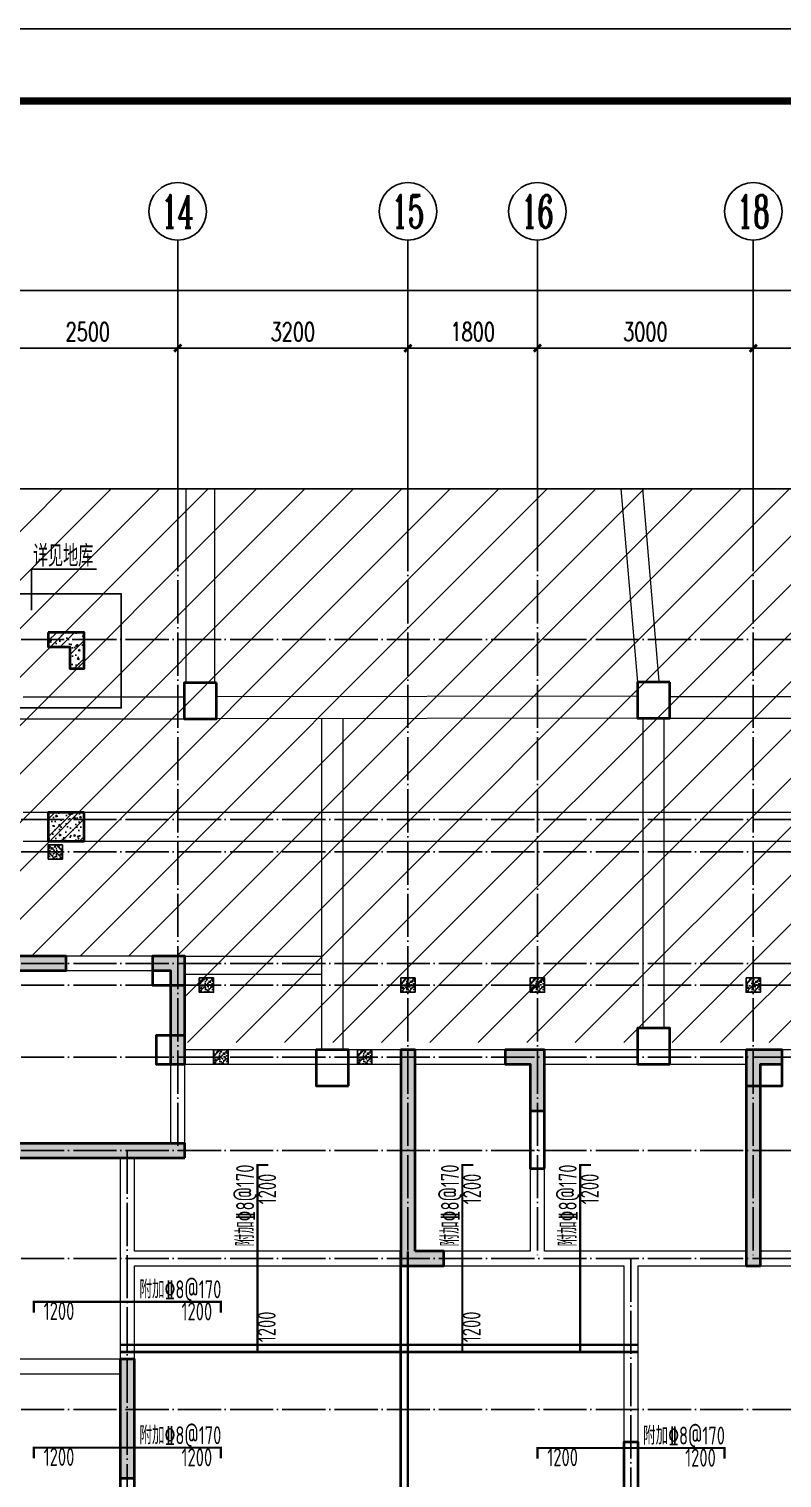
# Model space of a CAD drawing. Extents: x 393367 to 3005760, y 4998 to 826018.
# Drawn here: x 2508343 to 2518811, y 567227 to 587362 of the extents above; entities that cross this region are included whole.
import ezdxf
from ezdxf.enums import TextEntityAlignment as Align

# ---------------------------------------------------------------- set-up
doc = ezdxf.new("R2010")
doc.units = 0
doc.header["$LTSCALE"] = 1000
for name, pattern in [('DASH', [0.35, 0.25, -0.1]), ('DOTE', [2.42, 2, -0.2, 0.02, -0.2]), ('虚线', [500, 300, -200])]:
    doc.linetypes.add(name, pattern=pattern)
doc.layers.get('0').update_dxf_attribs({"linetype": 'CONTINUOUS'})
doc.layers.get('Defpoints').update_dxf_attribs({"linetype": 'CONTINUOUS'})
for name, color, linetype in [('-TK', 7, 'CONTINUOUS'), ('AXIS', 3, 'CONTINUOUS'), ('AXIS_TEXT', 7, 'CONTINUOUS'), ('BEAM_CONT', 4, 'CONTINUOUS'), ('COLU', 7, 'CONTINUOUS'), ('COLU_HATCH', 251, 'CONTINUOUS'), ('DOTE', 8, 'DOTE'), ('S-填充', 251, 'CONTINUOUS'), ('S-引出线', 40, 'CONTINUOUS'), ('S-板负筋', 13, 'CONTINUOUS'), ('S-板负筋文字', 4, 'CONTINUOUS'), ('S-板负筋标注', 7, 'CONTINUOUS'), ('S-构造柱', 212, 'CONTINUOUS'), ('S-楼板文字', 7, 'CONTINUOUS'), ('S-砼墙', 150, 'CONTINUOUS'), ('S-砼墙填充', 251, 'CONTINUOUS'), ('THIN', 7, 'CONTINUOUS'), ('板面附加钢筋', 4, 'CONTINUOUS')]:
    doc.layers.add(name, color=color, linetype=linetype)
doc.layers.add('yichutu', color=7, linetype='CONTINUOUS', true_color=0xffffff, plot=False)
doc.layers.add('砼梁虚线', color=4, linetype='虚线', lineweight=18)
doc.styles.add('_TCH_AXIS', font='COMPLEX', dxfattribs={"bigfont": 'GBCBIG'})
doc.styles.add('_TCH_DIM_T3', font='SIMPLEX', dxfattribs={"width": 0.705882, "bigfont": 'GBCBIG'})
doc.styles.add('COMPLEX', font='COMPLEX')
doc.styles.add('TSSD_Rein', font='Tssdeng.shx', dxfattribs={"width": 0.7, "bigfont": 'hztxt.shx'})
doc.dimstyles.new('_TCH_ARCH&&100', dxfattribs={"dimtxt": 255, "dimasz": 100, "dimexe": 250, "dimexo": 300, "dimgap": 100, "dimtad": 1, "dimdec": 0, "dimzin": 0, "dimdsep": 46, "dimtxsty": '_TCH_DIM_T3', "dimblk": 'ARCHTICK', "dimcen": 0.09, "dimclrt": 7, "dimazin": 2, "dimtfac": 1, "dimtdec": 0, "dimtix": 1, "dimtmove": 2, "dimatfit": 3, "dimldrblk": 'ARCHTICK', "dimfxl": 1, "dimtolj": 1, "dimtzin": 0, "dimarcsym": 0})
pattern_1 = [(220, (2669700.03, 3852650.44), (9.4128202, -107.5890274), [11.25, -123.75]), (275, (2669700.03, 3852650.44), (-112.82882, 20.8127), [9, -99]), (169.5486, (2669700.81, 3852641.47), (-103.4159313, -86.7764073), [9.5610285, -105.1713168]), (223.8158, (2669670.03, 3852650.44), (24.827852, -160.0861573), [16.875, -185.625]), (173.3644, (2669672.1, 3852637.1), (-146.117681, -140.199406), [14.341543, -157.75695]), (278.8158, (2669670.03, 3852650.44), (-146.11779, -140.199292), [13.5, -148.5]), (249, (2669677.53, 3852635.44), (60.3928336, -89.5360578), [11.25, -123.75]), (304, (2669677.53, 3852635.44), (-108.7725068, -36.4972998), [9, -99]), (198.5486, (2669682.56, 3852627.98), (-48.3795745, -126.0333943), [9.5610285, -105.1713168]), (232.5, (2669700.026, 3852650.44), (-49.93407807, -1.8239783), [0, -97.8, 0, -100.5, 0, -99.375]), (262.5, (2669700.026, 3852650.44), (-59.1617568, -39.4604306), [0, -57.3, 0, -95.55, 0, -37.875]), (302.5, (2669700.026, 3852683.89), (3.38323076, -80.07336543), [0, -37.5, 0, -117, 0, -155.25]), (312.5, (2669700.026, 3852698.89), (-15.0157473, -87.4779254), [0, -48.75, 0, -77.7, 0, -110.25]), (225, (2669700.026, 3852650.44), (-53.0330086, 53.0330086), [])]
pattern_2 = [(220, (2667900.03, 3852650.44), (9.4128202, -107.5890274), [11.25, -123.75]), (275, (2667900.03, 3852650.44), (-112.82882, 20.8127), [9, -99]), (169.5486, (2667900.81, 3852641.48), (-103.4159313, -86.7764073), [9.5610285, -105.1713168]), (223.8158, (2667870.03, 3852650.44), (24.827852, -160.0861573), [16.875, -185.625]), (173.3644, (2667872.1, 3852637.1), (-146.117681, -140.199406), [14.341543, -157.75695]), (278.8158, (2667870.03, 3852650.44), (-146.11779, -140.199292), [13.5, -148.5]), (249, (2667877.53, 3852635.44), (60.3928336, -89.5360578), [11.25, -123.75]), (304, (2667877.53, 3852635.44), (-108.7725068, -36.4972998), [9, -99]), (198.5486, (2667882.56, 3852627.98), (-48.3795745, -126.0333943), [9.5610285, -105.1713168]), (232.5, (2667900.026, 3852650.444), (-49.93407807, -1.8239783), [0, -97.8, 0, -100.5, 0, -99.375]), (262.5, (2667900.026, 3852650.444), (-59.1617568, -39.4604306), [0, -57.3, 0, -95.55, 0, -37.875]), (302.5, (2667900.026, 3852683.894), (3.38323076, -80.07336543), [0, -37.5, 0, -117, 0, -155.25]), (312.5, (2667900.026, 3852698.894), (-15.0157473, -87.4779254), [0, -48.75, 0, -77.7, 0, -110.25]), (225, (2667900.026, 3852650.444), (-53.0330086, 53.0330086), [])]
pattern_3 = [(220, (2665100.03, 3852650.44), (9.4128202, -107.5890274), [11.25, -123.75]), (275, (2665100.03, 3852650.44), (-112.82882, 20.8127), [9, -99]), (169.5486, (2665100.81, 3852641.48), (-103.4159313, -86.7764073), [9.5610285, -105.1713168]), (223.8158, (2665070.03, 3852650.44), (24.827852, -160.0861573), [16.875, -185.625]), (173.3644, (2665072.1, 3852637.1), (-146.117681, -140.199406), [14.341543, -157.75695]), (278.8158, (2665070.03, 3852650.44), (-146.11779, -140.199292), [13.5, -148.5]), (249, (2665077.53, 3852635.44), (60.3928336, -89.5360578), [11.25, -123.75]), (304, (2665077.53, 3852635.44), (-108.7725068, -36.4972998), [9, -99]), (198.5486, (2665082.56, 3852627.98), (-48.3795745, -126.0333943), [9.5610285, -105.1713168]), (232.5, (2665100.026, 3852650.444), (-49.93407807, -1.8239783), [0, -97.8, 0, -100.5, 0, -99.375]), (262.5, (2665100.026, 3852650.444), (-59.1617568, -39.4604306), [0, -57.3, 0, -95.55, 0, -37.875]), (302.5, (2665100.026, 3852683.894), (3.38323076, -80.07336543), [0, -37.5, 0, -117, 0, -155.25]), (312.5, (2665100.026, 3852698.894), (-15.0157473, -87.4779254), [0, -48.75, 0, -77.7, 0, -110.25]), (225, (2665100.03, 3852650.444), (-53.0330086, 53.0330086), [])]
pattern_4 = [(220, (2665300.03, 3851650.45), (9.4128202, -107.5890274), [11.25, -123.75]), (275, (2665300.03, 3851650.45), (-112.82882, 20.8127), [9, -99]), (169.5486, (2665300.81, 3851641.48), (-103.4159313, -86.7764073), [9.5610285, -105.1713168]), (223.8158, (2665270.03, 3851650.45), (24.827852, -160.0861573), [16.875, -185.625]), (173.3644, (2665272.1, 3851637.1), (-146.117681, -140.199406), [14.341543, -157.75695]), (278.8158, (2665270.03, 3851650.45), (-146.11779, -140.199292), [13.5, -148.5]), (249, (2665277.53, 3851635.45), (60.3928336, -89.5360578), [11.25, -123.75]), (304, (2665277.53, 3851635.45), (-108.7725068, -36.4972998), [9, -99]), (198.5486, (2665282.56, 3851627.99), (-48.3795745, -126.0333943), [9.5610285, -105.1713168]), (232.5, (2665300.026, 3851650.448), (-49.93407807, -1.8239783), [0, -97.8, 0, -100.5, 0, -99.375]), (262.5, (2665300.026, 3851650.45), (-59.1617568, -39.4604306), [0, -57.3, 0, -95.55, 0, -37.875]), (302.5, (2665300.026, 3851683.898), (3.38323076, -80.07336543), [0, -37.5, 0, -117, 0, -155.25]), (312.5, (2665300.026, 3851698.9), (-15.0157473, -87.4779254), [0, -48.75, 0, -77.7, 0, -110.25]), (225, (2665300.03, 3851650.45), (-53.0330086, 53.0330086), [])]
pattern_5 = [(220, (2667300.03, 3851650.45), (9.4128202, -107.5890274), [11.25, -123.75]), (275, (2667300.03, 3851650.45), (-112.82882, 20.8127), [9, -99]), (169.5486, (2667300.81, 3851641.48), (-103.4159313, -86.7764073), [9.5610285, -105.1713168]), (223.8158, (2667270.03, 3851650.45), (24.827852, -160.0861573), [16.875, -185.625]), (173.3644, (2667272.1, 3851637.1), (-146.117681, -140.199406), [14.341543, -157.75695]), (278.8158, (2667270.03, 3851650.45), (-146.11779, -140.199292), [13.5, -148.5]), (249, (2667277.53, 3851635.45), (60.3928336, -89.5360578), [11.25, -123.75]), (304, (2667277.53, 3851635.45), (-108.7725068, -36.4972998), [9, -99]), (198.5486, (2667282.56, 3851627.99), (-48.3795745, -126.0333943), [9.5610285, -105.1713168]), (232.5, (2667300.026, 3851650.448), (-49.93407807, -1.8239783), [0, -97.8, 0, -100.5, 0, -99.375]), (262.5, (2667300.026, 3851650.45), (-59.1617568, -39.4604306), [0, -57.3, 0, -95.55, 0, -37.875]), (302.5, (2667300.026, 3851683.898), (3.38323076, -80.07336543), [0, -37.5, 0, -117, 0, -155.25]), (312.5, (2667300.026, 3851698.9), (-15.0157473, -87.4779254), [0, -48.75, 0, -77.7, 0, -110.25]), (225, (2667300.026, 3851650.45), (-53.0330086, 53.0330086), [])]
pattern_6 = [(220, (2672700.03, 3852650.44), (9.4128202, -107.5890274), [11.25, -123.75]), (275, (2672700.03, 3852650.44), (-112.82882, 20.8127), [9, -99]), (169.5486, (2672700.81, 3852641.47), (-103.4159313, -86.7764073), [9.5610285, -105.1713168]), (223.8158, (2672670.03, 3852650.44), (24.827852, -160.0861573), [16.875, -185.625]), (173.3644, (2672672.1, 3852637.1), (-146.117681, -140.199406), [14.341543, -157.75695]), (278.8158, (2672670.03, 3852650.44), (-146.11779, -140.199292), [13.5, -148.5]), (249, (2672677.53, 3852635.44), (60.3928336, -89.5360578), [11.25, -123.75]), (304, (2672677.53, 3852635.44), (-108.7725068, -36.4972998), [9, -99]), (198.5486, (2672682.56, 3852627.97), (-48.3795745, -126.0333943), [9.5610285, -105.1713168]), (232.5, (2672700.026, 3852650.436), (-49.93407807, -1.8239783), [0, -97.8, 0, -100.5, 0, -99.375]), (262.5, (2672700.026, 3852650.436), (-59.1617568, -39.4604306), [0, -57.3, 0, -95.55, 0, -37.875]), (302.5, (2672700.026, 3852683.886), (3.38323076, -80.07336543), [0, -37.5, 0, -117, 0, -155.25]), (312.5, (2672700.026, 3852698.886), (-15.0157473, -87.4779254), [0, -48.75, 0, -77.7, 0, -110.25]), (225, (2672700.03, 3852650.436), (-53.0330086, 53.0330086), [])]
pattern_7 = [(320, (2354421.305, 3854500.46), (-9.4128202, -107.5890274), [11.25, -123.75]), (265, (2354421.3, 3854500.46), (112.82882, 20.8127), [9, -99]), (10.4514, (2354420.52, 3854491.49), (103.4159313, -86.7764073), [9.5610285, -105.1713168]), (316.1842, (2354451.3, 3854500.46), (-24.827852, -160.0861573), [16.875, -185.625]), (6.6356, (2354449.24, 3854487.12), (146.117681, -140.199406), [14.341543, -157.75695]), (261.1842, (2354451.3, 3854500.46), (146.11779, -140.199292), [13.5, -148.5]), (291, (2354443.805, 3854485.46), (-60.3928336, -89.5360578), [11.25, -123.75]), (236, (2354443.8, 3854485.46), (108.7725068, -36.4972998), [9, -99]), (341.4514, (2354438.77, 3854478), (48.3795745, -126.0333943), [9.5610285, -105.1713168]), (307.5, (2354421.305, 3854500.456), (49.93407807, -1.8239783), [0, -97.8, 0, -100.5, 0, -99.375]), (277.5, (2354421.305, 3854500.456), (59.1617568, -39.4604306), [0, -57.3, 0, -95.55, 0, -37.875]), (237.5, (2354421.305, 3854533.906), (-3.38323076, -80.07336543), [0, -37.5, 0, -117, 0, -155.25]), (227.5, (2354421.305, 3854548.906), (15.0157473, -87.4779254), [0, -48.75, 0, -77.7, 0, -110.25]), (315, (2354421.305, 3854500.46), (53.0330086, 53.0330086), [])]
pattern_8 = [(50, (-2413348.44, -676575.43), (251.041064, -21.963247), [26.25, -288.75]), (355, (-2413348.44, -676575.43), (-48.562967, 263.267247), [21, -231]), (100.4514, (-2413327.52, -676577.26), (202.478284, 241.30384), [22.309066, -245.39974]), (46.1842, (-2413348.44, -676505.43), (373.534367, -57.931655), [39.375, -433.125]), (96.6356, (-2413317.3, -676510.26), (327.131947, 340.941255), [33.4636, -368.09955]), (351.1842, (-2413348.44, -676505.43), (327.13168, 340.94151), [31.5, -346.5]), (21, (-2413313.44, -676522.93), (208.917468, -140.916612), [26.25, -288.75]), (326, (-2413313.44, -676522.93), (85.160366, 253.802516), [21, -231]), (71.4514, (-2413296.03, -676534.67), (294.07792, 112.885674), [22.309067, -245.39974]), (37.5, (-2413348.44, -676575.43), (4.2559494, 116.512849), [0, -228.2, 0, -234.5, 0, -231.875]), (7.5, (-2413348.44, -676575.43), (92.074338, 138.044099), [0, -133.7, 0, -222.95, 0, -88.375]), (327.5, (-2413426.49, -676575.43), (186.8378527, -7.894205), [0, -87.5, 0, -273, 0, -362.25]), (317.5, (-2413461.5, -676575.43), (204.115159, 35.036744), [0, -113.75, 0, -181.3, 0, -257.25]), (45, (-2413348.44, -676575.43), (-123.743687, 123.743687), [])]

# ---------------------------------------------------------------- blocks, each defined once
blk = doc.blocks.new('A1')
blk.add_lwpolyline([(0, 59400), (0, 0), (84100, 0), (84100, 59400)], close=True)
at = {"const_width": 100}
blk.add_lwpolyline([(2500, 58400), (2500, 1000), (83100, 1000), (83100, 58400)], close=True, dxfattribs=at)
blk = doc.blocks.new('_ArchTick')
at = {"color": 0, "linetype": 'ByBlock', "const_width": 0.4}
blk.add_lwpolyline([(-0.5, -0.5), (0.5, 0.5)], dxfattribs=at)
blk = doc.blocks.new('*D2534')
at = {"layer": 'AXIS', "color": 0, "lineweight": -2}
for p, q in [((2507911, 580727), (2507911, 583177)), ((2510411, 580727), (2510411, 583177)), ((2507911, 582927), (2510411, 582927))]:
    blk.add_line(p, q, dxfattribs=at)
at = {"layer": 'Defpoints', "color": 0}
for p in [(2510411, 582927), (2507911, 580427), (2510411, 580427)]:
    blk.add_point(p, dxfattribs=at)
at = {"layer": 'AXIS', "color": 0, "lineweight": -2, "xscale": 100, "yscale": 100, "zscale": 100, "rotation": 180}
blk.add_blockref('_ArchTick', (2507911, 582927), dxfattribs=at)
at = {"layer": 'AXIS', "color": 0, "lineweight": -2, "xscale": 100, "yscale": 100, "zscale": 100}
blk.add_blockref('_ArchTick', (2510411, 582927), dxfattribs=at)
at = {"layer": 'AXIS', "color": 7, "insert": (2509161, 583154), "char_height": 255, "attachment_point": 5, "style": '_TCH_DIM_T3'}
blk.add_mtext('\\A1;2500', dxfattribs=at)
blk = doc.blocks.new('*D2535')
at = {"layer": 'AXIS', "color": 0, "lineweight": -2}
for p, q in [((2510411, 580727), (2510411, 583177)), ((2513611, 580727), (2513611, 583177)), ((2510411, 582927), (2513611, 582927))]:
    blk.add_line(p, q, dxfattribs=at)
at = {"layer": 'Defpoints', "color": 0}
for p in [(2513611, 582927), (2510411, 580427), (2513611, 580427)]:
    blk.add_point(p, dxfattribs=at)
at = {"layer": 'AXIS', "color": 0, "lineweight": -2, "xscale": 100, "yscale": 100, "zscale": 100, "rotation": 180}
blk.add_blockref('_ArchTick', (2510411, 582927), dxfattribs=at)
at = {"layer": 'AXIS', "color": 0, "lineweight": -2, "xscale": 100, "yscale": 100, "zscale": 100}
blk.add_blockref('_ArchTick', (2513611, 582927), dxfattribs=at)
at = {"layer": 'AXIS', "color": 7, "insert": (2512011, 583154), "char_height": 255, "attachment_point": 5, "style": '_TCH_DIM_T3'}
blk.add_mtext('\\A1;3200', dxfattribs=at)
blk = doc.blocks.new('*D2536')
at = {"layer": 'AXIS', "color": 0, "lineweight": -2}
for p, q in [((2513611, 580727), (2513611, 583177)), ((2515411, 580727), (2515411, 583177)), ((2513611, 582927), (2515411, 582927))]:
    blk.add_line(p, q, dxfattribs=at)
at = {"layer": 'Defpoints', "color": 0}
for p in [(2515411, 582927), (2513611, 580427), (2515411, 580427)]:
    blk.add_point(p, dxfattribs=at)
at = {"layer": 'AXIS', "color": 0, "lineweight": -2, "xscale": 100, "yscale": 100, "zscale": 100, "rotation": 180}
blk.add_blockref('_ArchTick', (2513611, 582927), dxfattribs=at)
at = {"layer": 'AXIS', "color": 0, "lineweight": -2, "xscale": 100, "yscale": 100, "zscale": 100}
blk.add_blockref('_ArchTick', (2515411, 582927), dxfattribs=at)
at = {"layer": 'AXIS', "color": 7, "insert": (2514511, 583154), "char_height": 255, "attachment_point": 5, "style": '_TCH_DIM_T3'}
blk.add_mtext('\\A1;1800', dxfattribs=at)
blk = doc.blocks.new('*D2537')
at = {"layer": 'AXIS', "color": 0, "lineweight": -2}
for p, q in [((2515411, 580727), (2515411, 583177)), ((2518411, 580727), (2518411, 583177)), ((2515411, 582927), (2518411, 582927))]:
    blk.add_line(p, q, dxfattribs=at)
at = {"layer": 'Defpoints', "color": 0}
for p in [(2518411, 582927), (2515411, 580427), (2518411, 580427)]:
    blk.add_point(p, dxfattribs=at)
at = {"layer": 'AXIS', "color": 0, "lineweight": -2, "xscale": 100, "yscale": 100, "zscale": 100, "rotation": 180}
blk.add_blockref('_ArchTick', (2515411, 582927), dxfattribs=at)
at = {"layer": 'AXIS', "color": 0, "lineweight": -2, "xscale": 100, "yscale": 100, "zscale": 100}
blk.add_blockref('_ArchTick', (2518411, 582927), dxfattribs=at)
at = {"layer": 'AXIS', "color": 7, "insert": (2516911, 583154), "char_height": 255, "attachment_point": 5, "style": '_TCH_DIM_T3'}
blk.add_mtext('\\A1;3000', dxfattribs=at)
blk = doc.blocks.new('*D2538')
at = {"layer": 'AXIS', "color": 0, "lineweight": -2}
for p, q in [((2518411, 580727), (2518411, 583177)), ((2520211, 580727), (2520211, 583177)), ((2518411, 582927), (2520211, 582927))]:
    blk.add_line(p, q, dxfattribs=at)
at = {"layer": 'Defpoints', "color": 0}
for p in [(2520211, 582927), (2518411, 580427), (2520211, 580427)]:
    blk.add_point(p, dxfattribs=at)
at = {"layer": 'AXIS', "color": 0, "lineweight": -2, "xscale": 100, "yscale": 100, "zscale": 100, "rotation": 180}
blk.add_blockref('_ArchTick', (2518411, 582927), dxfattribs=at)
at = {"layer": 'AXIS', "color": 0, "lineweight": -2, "xscale": 100, "yscale": 100, "zscale": 100}
blk.add_blockref('_ArchTick', (2520211, 582927), dxfattribs=at)
at = {"layer": 'AXIS', "color": 7, "insert": (2519311, 583154), "char_height": 255, "attachment_point": 5, "style": '_TCH_DIM_T3'}
blk.add_mtext('\\A1;1800', dxfattribs=at)
blk = doc.blocks.new('*D2539')
at = {"layer": 'AXIS', "color": 0, "lineweight": -2}
for p, q in [((2492711, 580727), (2492711, 583977)), ((2547711, 580727), (2547711, 583977)), ((2492711, 583727), (2547711, 583727))]:
    blk.add_line(p, q, dxfattribs=at)
at = {"layer": 'Defpoints', "color": 0}
for p in [(2547711, 583727), (2492711, 580427), (2547711, 580427)]:
    blk.add_point(p, dxfattribs=at)
at = {"layer": 'AXIS', "color": 0, "lineweight": -2, "xscale": 100, "yscale": 100, "zscale": 100, "rotation": 180}
blk.add_blockref('_ArchTick', (2492711, 583727), dxfattribs=at)
at = {"layer": 'AXIS', "color": 0, "lineweight": -2, "xscale": 100, "yscale": 100, "zscale": 100}
blk.add_blockref('_ArchTick', (2547711, 583727), dxfattribs=at)
at = {"layer": 'AXIS', "color": 7, "insert": (2520211, 583954), "char_height": 255, "attachment_point": 5, "style": '_TCH_DIM_T3'}
blk.add_mtext('\\A1;55000', dxfattribs=at)
blk = doc.blocks.new('_axiso')
blk.add_circle((0, 0), 0.5)
at = {"layer": 'AXIS_TEXT', "style": 'COMPLEX', "width": 1.041667}
blk.add_attdef('A', text='', height=0.56, dxfattribs=at).set_placement((-0.25, -0.28), (0.25, -0.28), align=Align.FIT)
blk = doc.blocks.new('A$C36D82429')
at = {"layer": 'COLU_HATCH'}
h = blk.add_hatch(dxfattribs=at)
h.set_pattern_fill('ARMORED', color=40, scale=35, style=0)
h.set_pattern_definition(pattern_8)
h.paths.add_polyline_path([(18259, 15200), (18259, 15000), (18559, 15000), (18559, 14700), (18759, 14700), (18759, 15200)])
h = blk.add_hatch(dxfattribs=at)
h.set_pattern_fill('ARMORED', color=40, scale=35, style=0)
h.set_pattern_definition(pattern_8)
h.paths.add_polyline_path([(18759, 12700), (18259, 12700), (18259, 12300), (18759, 12300)])
at = {"layer": 'S-填充', "linetype": 'ByBlock'}
h = blk.add_hatch(dxfattribs=at)
h.set_pattern_fill('ANSI31', color=8, scale=150, style=0)
h.set_pattern_definition([(45, (-2360954.8, -642363.44), (-336.759605, 336.759605), [])])
h.paths.add_polyline_path([(17734, 10700), (20159, 10700), (20159, 9500), (36559, 9500), (36559, 9400), (39559, 9400), (39559, 10700), (42059, 10700), (42059, 14100), (45059, 14100), (45059, 10700), (47609, 10700), (47609, 9500), (58490, 9500), (58490, 13066), (58270, 13136), (58710, 13256), (58490, 13326), (58490, 17193), (29515, 17193), (29445, 16973), (29325, 17413), (29255, 17193), (280, 17193), (280, 10955), (500, 10885), (60, 10765), (280, 10695), (280, 4457), (2359, 4457), (2359, 9500), (9159, 9500), (9159, 9400), (12159, 9400), (12159, 10700), (14659, 10700), (14659, 14500), (14984, 14500), (14984, 14200), (17734, 14200)])
at = {"layer": 'S-砼墙填充'}
for points in [[(17659, 9200), (17659, 10500), (18509, 10500), (18509, 10700), (17659, 10700), (17659, 10900), (17459, 10900), (17459, 9200)], [(20159, 9200), (20159, 10700), (19709, 10700), (19709, 10500), (19959, 10500), (19959, 9200)], [(23359, 6600), (23359, 9400), (23159, 9400), (23159, 6400), (23759, 6400), (23759, 6600)], [(25159, 8550), (25159, 9400), (24609, 9400), (24609, 9200), (24959, 9200), (24959, 8550)], [(28159, 6400), (28159, 9200), (28459, 9200), (28459, 9400), (27959, 9400), (27959, 6400)], [(20159, 7900), (20159, 8100), (17659, 8100), (17659, 8500), (17459, 8500), (17459, 7900)], [(19459, 3450), (19459, 5100), (19259, 5100), (19259, 3450)]]:
    blk.add_hatch(color=142, dxfattribs=at).paths.add_polyline_path(points)
at = {"layer": 'COLU', "lineweight": 35}
for points in [[(18259, 15200), (18259, 15000), (18559, 15000), (18559, 14700), (18759, 14700), (18759, 15200)], [(20599, 14500), (20149, 14500), (20149, 14000), (20599, 14000)], [(26898, 14507), (26448, 14507), (26448, 14007), (26898, 14007)], [(18759, 12700), (18259, 12700), (18259, 12300), (18759, 12300)], [(18759, 12700), (18259, 12700), (18259, 12300), (18759, 12300)], [(20159, 10700), (19709, 10700), (19709, 10300), (20159, 10300)], [(26898, 9200), (26898, 9700), (26448, 9700), (26448, 9200)], [(20159, 9600), (19759, 9600), (19759, 9200), (20159, 9200)], [(22434, 8900), (22434, 9400), (21984, 9400), (21984, 8900)], [(28459, 9400), (27959, 9400), (27959, 8900), (28459, 8900)]]:
    blk.add_lwpolyline(points, close=True, dxfattribs=at)
at = {"layer": 'S-砼墙', "color": 150, "lineweight": 35}
for points in [[(17659, 9200), (17659, 10500), (18509, 10500), (18509, 10700), (17659, 10700), (17659, 10900), (17459, 10900), (17459, 9200)], [(20159, 9200), (20159, 10700), (19709, 10700), (19709, 10500), (19959, 10500), (19959, 9200)], [(23359, 6600), (23359, 9400), (23159, 9400), (23159, 6400), (23759, 6400), (23759, 6600)], [(25159, 8550), (25159, 9400), (24609, 9400), (24609, 9200), (24959, 9200), (24959, 8550)], [(28159, 6400), (28159, 9200), (28459, 9200), (28459, 9400), (27959, 9400), (27959, 6400)], [(20159, 7900), (20159, 8100), (17659, 8100), (17659, 8500), (17459, 8500), (17459, 7900)], [(19459, 3450), (19459, 5100), (19259, 5100), (19259, 3450)]]:
    blk.add_lwpolyline(points, close=True, dxfattribs=at)
at = {"layer": 'S-砼墙', "color": 40, "lineweight": 35}
blk.add_lwpolyline([(25159, 7750), (25159, 9400), (24609, 9400), (24609, 9200), (24959, 9200), (24959, 7750)], close=True, dxfattribs=at)
blk.add_lwpolyline([(33259, 2100), (26459, 2100), (26459, 3950), (26259, 3950), (26259, 2100), (19459, 2100), (19459, 5100), (19259, 5100), (19259, 900), (19259, 2100), (19259, 900), (13059, 900)], dxfattribs=at)
at = {"layer": 'THIN'}
blk.add_lwpolyline([(58770, 17193), (29515, 17193), (29445, 16973), (29325, 17413), (29255, 17193), (0, 17193)], dxfattribs=at)
at = {"layer": '砼梁虚线', "lineweight": 18}
for p, q in [((20173, 17193), (20173, 14500)), ((20573, 14507), (20573, 17199)), ((26220, 17193), (26448, 14507)), ((26750, 14521), (26524, 17193)), ((20149, 14300), (17909, 14300)), ((26448, 14312), (20599, 14306)), ((31898, 14307), (26898, 14307)), ((17784, 14000), (20159, 14000)), ((20599, 14006), (26448, 14012)), ((22059, 14000), (22059, 9400)), ((22359, 9400), (22359, 14000)), ((26523, 14000), (26523, 9700)), ((26823, 9700), (26823, 14000)), ((26898, 14007), (31898, 14007)), ((40959, 12700), (17909, 12700)), ((17909, 12300), (40959, 12300)), ((19709, 10700), (18509, 10700)), ((20159, 10700), (22059, 10700)), ((18509, 10500), (19709, 10500)), ((20159, 10450), (22059, 10450)), ((23159, 9400), (20159, 9400)), ((24609, 9400), (23359, 9400)), ((27959, 9400), (25159, 9400)), ((29859, 9400), (28459, 9400)), ((19959, 9200), (19959, 8100)), ((20159, 8100), (20159, 9200)), ((20159, 9200), (23159, 9200)), ((23359, 9200), (24609, 9200)), ((25159, 9200), (27959, 9200)), ((19259, 7900), (19259, 6500)), ((19459, 6600), (19459, 7900)), ((24959, 7750), (24959, 6600)), ((25159, 6600), (25159, 7750)), ((19259, 6500), (19259, 5100)), ((23159, 6600), (19459, 6600)), ((24959, 6600), (23759, 6600)), ((26359, 6600), (25159, 6600)), ((27959, 6600), (26359, 6600)), ((29759, 6600), (28159, 6600)), ((19459, 6400), (23159, 6400)), ((19459, 5000), (19459, 6400)), ((23759, 6400), (25059, 6400)), ((25059, 6400), (26259, 6400)), ((26259, 6400), (26259, 3950)), ((26459, 3950), (26459, 6400)), ((26459, 6400), (27959, 6400)), ((28159, 6400), (29759, 6400)), ((19259, 5100), (17509, 5100)), ((17509, 4900), (19259, 4900))]:
    blk.add_line(p, q, dxfattribs=at)
blk = doc.blocks.new('yct-841-594-84100-59400-100-1000')
at = {"layer": 'yichutu', "color": 7, "true_color": 0xffffff}
blk.add_lwpolyline([(0, 0), (0, 59400), (84100, 59400), (84100, 0)], close=True, dxfattribs=at)

msp = doc.modelspace()

# ---------------------------------------------------------------- hatches: boundary and pattern name
at = {"layer": 'S-构造柱'}
h = msp.add_hatch(dxfattribs=at)
h.set_pattern_fill('ARMORED', color=256, scale=15, angle=-90, style=0)
h.set_pattern_definition(pattern_7)
h.paths.add_polyline_path([(2508810.71354, 576027.00254), (2508810.71354, 575827.00254), (2508610.71388, 575827.00254), (2508610.71388, 576027.00254)])
h = msp.add_hatch(dxfattribs=at)
h.set_pattern_fill('ARMORED', color=256, scale=15, angle=-90, style=0)
h.set_pattern_definition(pattern_7)
h.paths.add_polyline_path([(2508810.71354, 576027.00254), (2508810.71354, 575827.00254), (2508610.71388, 575827.00254), (2508610.71388, 576027.00254)])
h = msp.add_hatch(dxfattribs=at)
h.set_pattern_fill('ARMORED', color=256, scale=15, angle=-90, style=0)
h.set_pattern_definition(pattern_3)
h.paths.add_polyline_path([(2510710.61791, 574176.98994), (2510710.61791, 573976.98994), (2510910.61757, 573976.98994), (2510910.61757, 574176.98994)])
h = msp.add_hatch(dxfattribs=at)
h.set_pattern_fill('ARMORED', color=256, scale=15, angle=-90, style=0)
h.set_pattern_definition(pattern_3)
h.paths.add_polyline_path([(2510710.61791, 574176.98994), (2510710.61791, 573976.98994), (2510910.61757, 573976.98994), (2510910.61757, 574176.98994)])
h = msp.add_hatch(dxfattribs=at)
h.set_pattern_fill('ARMORED', color=256, scale=15, angle=-90, style=0)
h.set_pattern_definition(pattern_2)
h.paths.add_polyline_path([(2513510.61754, 574176.98994), (2513510.61754, 573976.98994), (2513710.6172, 573976.98994), (2513710.6172, 574176.98994)])
h = msp.add_hatch(dxfattribs=at)
h.set_pattern_fill('ARMORED', color=256, scale=15, angle=-90, style=0)
h.set_pattern_definition(pattern_2)
h.paths.add_polyline_path([(2513510.61754, 574176.98994), (2513510.61754, 573976.98994), (2513710.6172, 573976.98994), (2513710.6172, 574176.98994)])
h = msp.add_hatch(dxfattribs=at)
h.set_pattern_fill('ARMORED', color=256, scale=15, angle=-90, style=0)
h.set_pattern_definition(pattern_1)
h.paths.add_polyline_path([(2515310.61754, 574176.98598), (2515310.61754, 573976.98598), (2515510.6172, 573976.98598), (2515510.6172, 574176.98598)])
h = msp.add_hatch(dxfattribs=at)
h.set_pattern_fill('ARMORED', color=256, scale=15, angle=-90, style=0)
h.set_pattern_definition(pattern_1)
h.paths.add_polyline_path([(2515310.61754, 574176.98598), (2515310.61754, 573976.98598), (2515510.6172, 573976.98598), (2515510.6172, 574176.98598)])
h = msp.add_hatch(dxfattribs=at)
h.set_pattern_fill('ARMORED', color=256, scale=15, angle=-90, style=0)
h.set_pattern_definition(pattern_6)
h.paths.add_polyline_path([(2518310.61787, 574176.98202), (2518310.61787, 573976.98202), (2518510.61754, 573976.98202), (2518510.61754, 574176.98202)])
h = msp.add_hatch(dxfattribs=at)
h.set_pattern_fill('ARMORED', color=256, scale=15, angle=-90, style=0)
h.set_pattern_definition(pattern_6)
h.paths.add_polyline_path([(2518310.61787, 574176.98202), (2518310.61787, 573976.98202), (2518510.61754, 573976.98202), (2518510.61754, 574176.98202)])
h = msp.add_hatch(dxfattribs=at)
h.set_pattern_fill('ARMORED', color=256, scale=15, angle=-90, style=0)
h.set_pattern_definition(pattern_4)
h.paths.add_polyline_path([(2510910.61787, 573176.99389), (2510910.61787, 572976.99389), (2511110.61754, 572976.99389), (2511110.61754, 573176.99389)])
h = msp.add_hatch(dxfattribs=at)
h.set_pattern_fill('ARMORED', color=256, scale=15, angle=-90, style=0)
h.set_pattern_definition(pattern_4)
h.paths.add_polyline_path([(2510910.61787, 573176.99389), (2510910.61787, 572976.99389), (2511110.61754, 572976.99389), (2511110.61754, 573176.99389)])
h = msp.add_hatch(dxfattribs=at)
h.set_pattern_fill('ARMORED', color=256, scale=15, angle=-90, style=0)
h.set_pattern_definition(pattern_5)
h.paths.add_polyline_path([(2512910.61754, 573176.99389), (2512910.61754, 572976.99389), (2513110.6172, 572976.99389), (2513110.6172, 573176.99389)])
h = msp.add_hatch(dxfattribs=at)
h.set_pattern_fill('ARMORED', color=256, scale=15, angle=-90, style=0)
h.set_pattern_definition(pattern_5)
h.paths.add_polyline_path([(2512910.61754, 573176.99389), (2512910.61754, 572976.99389), (2513110.6172, 572976.99389), (2513110.6172, 573176.99389)])

# ---------------------------------------------------------------- linework, layer by layer
at = {"layer": 'AXIS'}
for p, q in [((2510410.61754, 580426.98994), (2510410.61754, 584426.98994)), ((2513610.61754, 580426.98994), (2513610.61754, 584426.98994)), ((2515410.61754, 580426.98994), (2515410.61754, 584426.98994)), ((2518410.61754, 580426.98994), (2518410.61754, 584426.98994))]:
    msp.add_line(p, q, dxfattribs=at)
at = {"layer": 'COLU'}
msp.add_lwpolyline([(2507974.69194, 579515.00574), (2509625.61486, 579515.00574), (2509625.61486, 577928.50417), (2507974.69194, 577928.50417)], close=True, dxfattribs=at)
at = {"layer": 'COLU', "lineweight": 35}
for points in [[(2508610.7158, 578976.93854), (2508610.7158, 578776.93854), (2508910.7158, 578776.93854), (2508910.7158, 578476.93854), (2509110.7158, 578476.93854), (2509110.7158, 578976.93854)], [(2509110.7158, 576476.93854), (2508610.7158, 576476.93854), (2508610.7158, 576076.93854), (2509110.7158, 576076.93854)]]:
    msp.add_lwpolyline(points, close=True, dxfattribs=at)
at = {"layer": 'DOTE', "linetype": 'DOTE', "ltscale": 0.3}
for p, q in [((2510410.61754, 580426.98994), (2510410.61754, 571776.98994)), ((2513610.61754, 580426.98994), (2513610.61754, 561876.98994)), ((2515410.61754, 580426.98994), (2515410.61754, 570276.98994)), ((2518410.61754, 580426.98994), (2518410.61754, 570276.98994)), ((2490810.61754, 578876.98994), (2549610.61754, 578876.98994)), ((2490810.61754, 576376.98994), (2549610.61754, 576376.98994)), ((2490810.61754, 575926.98994), (2549610.61754, 575926.98994)), ((2490810.61754, 574376.98994), (2549610.61754, 574376.98994)), ((2490810.61754, 574076.98994), (2549610.61754, 574076.98994)), ((2490810.61754, 573076.98994), (2549610.61754, 573076.98994)), ((2490810.61754, 571776.98994), (2549610.61754, 571776.98994)), ((2509710.61754, 571776.98994), (2509710.61754, 561876.98994)), ((2490810.61754, 570276.98994), (2549610.61754, 570276.98994)), ((2516710.61754, 570276.98994), (2516710.61754, 561876.98994)), ((2490810.61754, 568176.98994), (2549610.61754, 568176.98994))]:
    msp.add_line(p, q, dxfattribs=at)
at = {"layer": 'S-引出线'}
msp.add_lwpolyline([(2508376.2808, 579285.79606), (2508376.2808, 579854.03154), (2509282.38494, 579854.03154)], dxfattribs=at)
at = {"layer": 'S-板负筋', "const_width": 30}
for points in [[(2511669.89611, 568976.98995), (2511519.89611, 568976.98995), (2511519.89611, 571576.98995), (2511669.89611, 571576.98995)], [(2514517.92154, 568976.98995), (2514367.92154, 568976.98995), (2514367.92154, 571576.98995), (2514517.92154, 571576.98995)], [(2516154.76756, 568976.98995), (2516004.76756, 568976.98995), (2516004.76756, 571576.98995), (2516154.76756, 571576.98995)], [(2508410.81093, 569525.8325), (2508410.81093, 569675.8325), (2511010.81093, 569675.8325), (2511010.81093, 569525.8325)], [(2508410.81093, 567498.53342), (2508410.81093, 567648.53342), (2511010.81093, 567648.53342), (2511010.81093, 567498.53342)], [(2515410.80891, 567493.69194), (2515410.80891, 567643.69194), (2518010.80891, 567643.69194), (2518010.80891, 567493.69194)]]:
    msp.add_lwpolyline(points, dxfattribs=at)
at = {"layer": 'S-构造柱'}
for points in [[(2508810.71354, 576027.00254), (2508810.71354, 575827.00254), (2508610.71388, 575827.00254), (2508610.71388, 576027.00254)], [(2508810.71354, 576027.00254), (2508810.71354, 575827.00254), (2508610.71388, 575827.00254), (2508610.71388, 576027.00254)], [(2510710.61791, 574176.98994), (2510710.61791, 573976.98994), (2510910.61757, 573976.98994), (2510910.61757, 574176.98994)], [(2510710.61791, 574176.98994), (2510710.61791, 573976.98994), (2510910.61757, 573976.98994), (2510910.61757, 574176.98994)], [(2513510.61754, 574176.98994), (2513510.61754, 573976.98994), (2513710.6172, 573976.98994), (2513710.6172, 574176.98994)], [(2513510.61754, 574176.98994), (2513510.61754, 573976.98994), (2513710.6172, 573976.98994), (2513710.6172, 574176.98994)], [(2515310.61754, 574176.98598), (2515310.61754, 573976.98598), (2515510.6172, 573976.98598), (2515510.6172, 574176.98598)], [(2515310.61754, 574176.98598), (2515310.61754, 573976.98598), (2515510.6172, 573976.98598), (2515510.6172, 574176.98598)], [(2518310.61787, 574176.98202), (2518310.61787, 573976.98202), (2518510.61754, 573976.98202), (2518510.61754, 574176.98202)], [(2518310.61787, 574176.98202), (2518310.61787, 573976.98202), (2518510.61754, 573976.98202), (2518510.61754, 574176.98202)], [(2510910.61787, 573176.99389), (2510910.61787, 572976.99389), (2511110.61754, 572976.99389), (2511110.61754, 573176.99389)], [(2510910.61787, 573176.99389), (2510910.61787, 572976.99389), (2511110.61754, 572976.99389), (2511110.61754, 573176.99389)], [(2512910.61754, 573176.99389), (2512910.61754, 572976.99389), (2513110.6172, 572976.99389), (2513110.6172, 573176.99389)], [(2512910.61754, 573176.99389), (2512910.61754, 572976.99389), (2513110.6172, 572976.99389), (2513110.6172, 573176.99389)]]:
    msp.add_lwpolyline(points, close=True, dxfattribs=at)
at = {"layer": '板面附加钢筋', "color": 5, "linetype": 'DASH', "const_width": 35}
for points in [[(2513510.61754, 570376.96417), (2513510.61754, 565576.98971)], [(2513610.52033, 570376.96417), (2513610.52033, 565576.98971)], [(2509610.81058, 569076.98995), (2513210.80993, 569076.98995)], [(2516810.61587, 569076.98994), (2513210.61652, 569076.98994)], [(2509610.81058, 568976.98995), (2513210.80993, 568976.98995)], [(2516810.61587, 568976.98994), (2513210.61652, 568976.98994)]]:
    msp.add_lwpolyline(points, dxfattribs=at)

# ---------------------------------------------------------------- block references
at = {"layer": '-TK'}
msp.add_blockref('A1', (2480869.24175, 527962.12225), dxfattribs=at)
at = {"layer": 'AXIS'}
ref = msp.add_blockref('_axiso', (2510410.61754, 584826.98994), dxfattribs=dict(at, xscale=800, yscale=800, zscale=800))
ref.add_attrib('A', '14', dxfattribs={"layer": 'AXIS_TEXT', "height": 452.54834, "style": '_TCH_AXIS', "width": 0.677419}).set_placement((2510184.34337, 584600.71577), (2510636.89171, 584600.71577), align=Align.FIT)
ref = msp.add_blockref('_axiso', (2513610.61754, 584826.98994), dxfattribs=dict(at, xscale=800, yscale=800, zscale=800))
ref.add_attrib('A', '15', dxfattribs={"layer": 'AXIS_TEXT', "height": 452.54834, "style": '_TCH_AXIS', "width": 0.724138}).set_placement((2513384.34337, 584600.71577), (2513836.89171, 584600.71577), align=Align.FIT)
ref = msp.add_blockref('_axiso', (2515410.61754, 584826.98994), dxfattribs=dict(at, xscale=800, yscale=800, zscale=800))
ref.add_attrib('A', '16', dxfattribs={"layer": 'AXIS_TEXT', "height": 452.54834, "style": '_TCH_AXIS', "width": 0.724138}).set_placement((2515184.34337, 584600.71577), (2515636.89171, 584600.71577), align=Align.FIT)
ref = msp.add_blockref('_axiso', (2518410.61754, 584826.98994), dxfattribs=dict(at, xscale=800, yscale=800, zscale=800))
ref.add_attrib('A', '18', dxfattribs={"layer": 'AXIS_TEXT', "height": 452.54834, "style": '_TCH_AXIS', "width": 0.724138}).set_placement((2518184.34337, 584600.71577), (2518636.89171, 584600.71577), align=Align.FIT)
at = {"layer": 'BEAM_CONT'}
msp.add_blockref('A$C36D82429', (2490351.77234, 563776.9897), dxfattribs=at)
at = {"layer": 'yichutu'}
msp.add_blockref('yct-841-594-84100-59400-100-1000', (2480869.24175, 527962.12225), dxfattribs=at)

# ---------------------------------------------------------------- texts
at = {"layer": 'S-板负筋文字', "style": 'TSSD_Rein', "width": 0.7}
for p in [(2511472.04634, 570444.71491), (2514320.07177, 570444.71491), (2515956.91778, 570444.71491)]:
    msp.add_text('附加%%1328@170', height=250, rotation=90, dxfattribs=at).set_placement(p)
for p in [(2509878.53589, 569723.68228), (2509878.53589, 567696.3832), (2516878.53387, 567691.54172)]:
    msp.add_text('附加%%1328@170', height=250, dxfattribs=at).set_placement(p)
at = {"layer": 'S-板负筋标注', "style": 'TSSD_Rein', "width": 0.7}
for p in [(2511529.37307, 571243.19371), (2514377.3985, 571243.19371), (2516014.24451, 571243.19371), (2511522.92496, 569327.32916), (2514370.95039, 569327.32916)]:
    msp.add_text('1200', height=250, rotation=90, dxfattribs=at).set_placement(p, align=Align.TOP_CENTER)
for p in [(2508761.15015, 569672.80365), (2510677.0147, 569666.35555), (2508761.15015, 567645.50457), (2510677.0147, 567639.05647), (2515761.14813, 567640.66309), (2517677.01268, 567634.21499)]:
    msp.add_text('1200', height=250, dxfattribs=at).set_placement(p, align=Align.TOP_CENTER)
at = {"layer": 'S-楼板文字', "style": 'TSSD_Rein', "width": 0.7}
msp.add_text('详见地库', height=300, dxfattribs=at).set_placement((2508398.10469, 579890.52433))

# ---------------------------------------------------------------- dimensions: what is measured, and where the dimension line sits
at = {"layer": 'AXIS'}
for p1, p2, distance, picture, middle in [((2492710.61754, 580426.98994), (2547710.61754, 580426.98994), 3300, '*D2539', (2520210.61754, 583954.48994)), ((2507910.61753, 580426.98994), (2510410.61754, 580426.98994), 2500, '*D2534', (2509160.61754, 583154.48994)), ((2510410.61754, 580426.98994), (2513610.61754, 580426.98994), 2500, '*D2535', (2512010.61754, 583154.48994)), ((2513610.61754, 580426.98994), (2515410.61754, 580426.98994), 2500, '*D2536', (2514510.61754, 583154.48994)), ((2515410.61754, 580426.98994), (2518410.61754, 580426.98994), 2500, '*D2537', (2516910.61754, 583154.48994)), ((2518410.61754, 580426.98994), (2520210.61754, 580426.98994), 2500, '*D2538', (2519310.61754, 583154.48994))]:
    dim = msp.add_aligned_dim(p1=p1, p2=p2, distance=distance, dimstyle='_TCH_ARCH&&100', dxfattribs=at)
    dim.commit()
    dim.dimension.update_dxf_attribs({"geometry": picture, "text_midpoint": middle})

doc.saveas('drawing.dxf')
